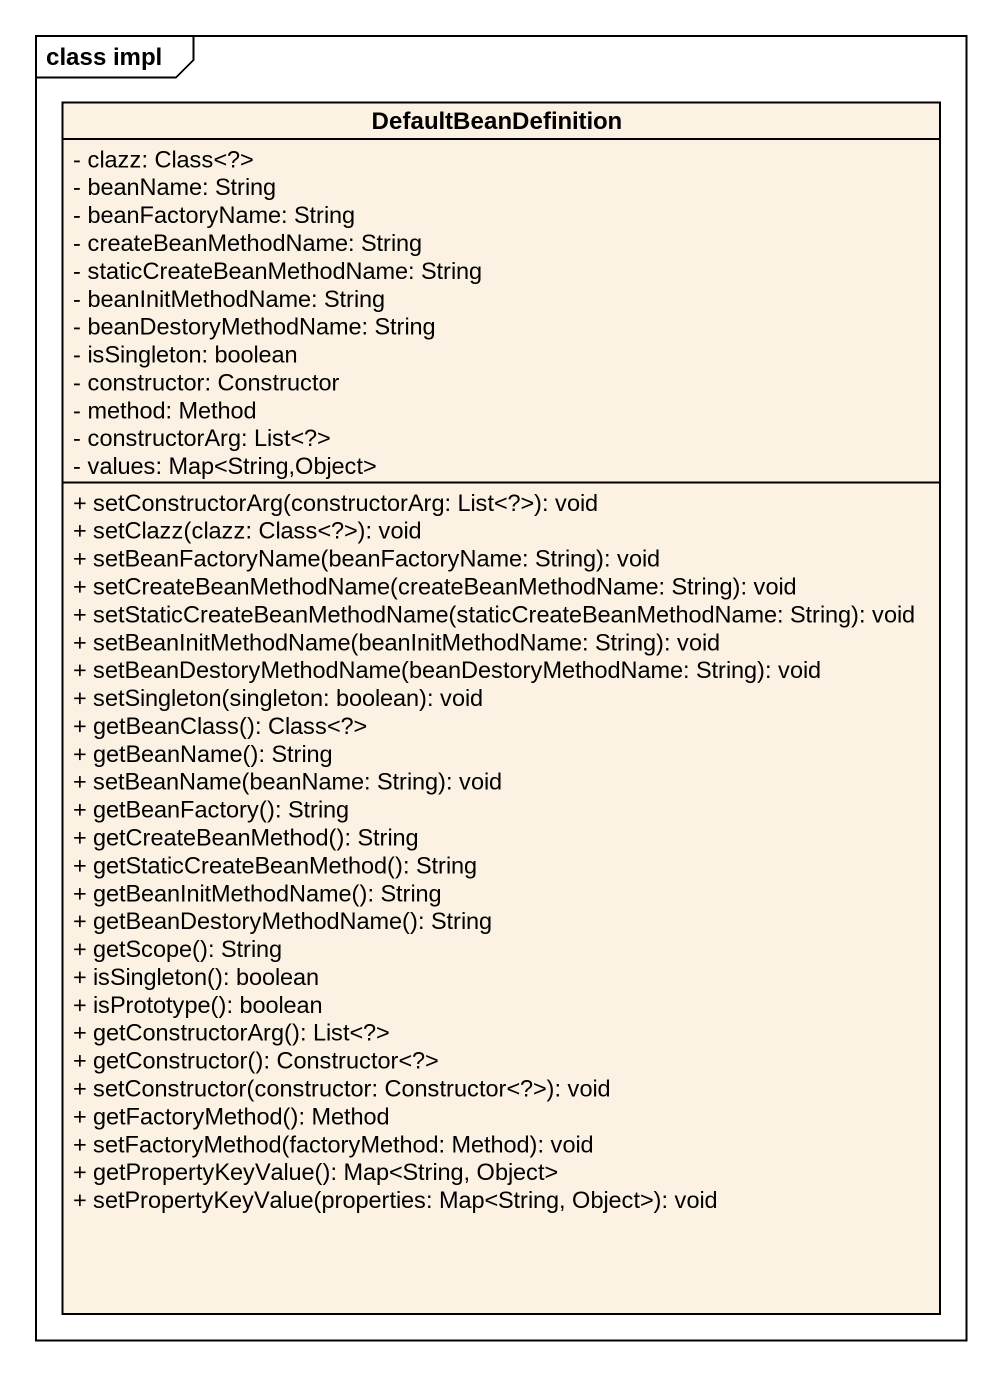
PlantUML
@startuml
mainframe class impl
hide circle
hide empty members
skinparam classAttributeIconSize 0
class DefaultBeanDefinition {
  - clazz: Class<?>
  - beanName: String
  - beanFactoryName: String
  - createBeanMethodName: String
  - staticCreateBeanMethodName: String
  - beanInitMethodName: String
  - beanDestoryMethodName: String
  - isSingleton: boolean
  - constructor: Constructor
  - method: Method
  - constructorArg: List<?>
  - values: Map<String,Object>
  + setConstructorArg(constructorArg: List<?>): void
  + setClazz(clazz: Class<?>): void
  + setBeanFactoryName(beanFactoryName: String): void
  + setCreateBeanMethodName(createBeanMethodName: String): void
  + setStaticCreateBeanMethodName(staticCreateBeanMethodName: String): void
  + setBeanInitMethodName(beanInitMethodName: String): void
  + setBeanDestoryMethodName(beanDestoryMethodName: String): void
  + setSingleton(singleton: boolean): void
  + getBeanClass(): Class<?>
  + getBeanName(): String
  + setBeanName(beanName: String): void
  + getBeanFactory(): String
  + getCreateBeanMethod(): String
  + getStaticCreateBeanMethod(): String
  + getBeanInitMethodName(): String
  + getBeanDestoryMethodName(): String
  + getScope(): String
  + isSingleton(): boolean
  + isPrototype(): boolean
  + getConstructorArg(): List<?>
  + getConstructor(): Constructor<?>
  + setConstructor(constructor: Constructor<?>): void
  + getFactoryMethod(): Method
  + setFactoryMethod(factoryMethod: Method): void
  + getPropertyKeyValue(): Map<String, Object>
  + setPropertyKeyValue(properties: Map<String, Object>): void
}
@enduml
